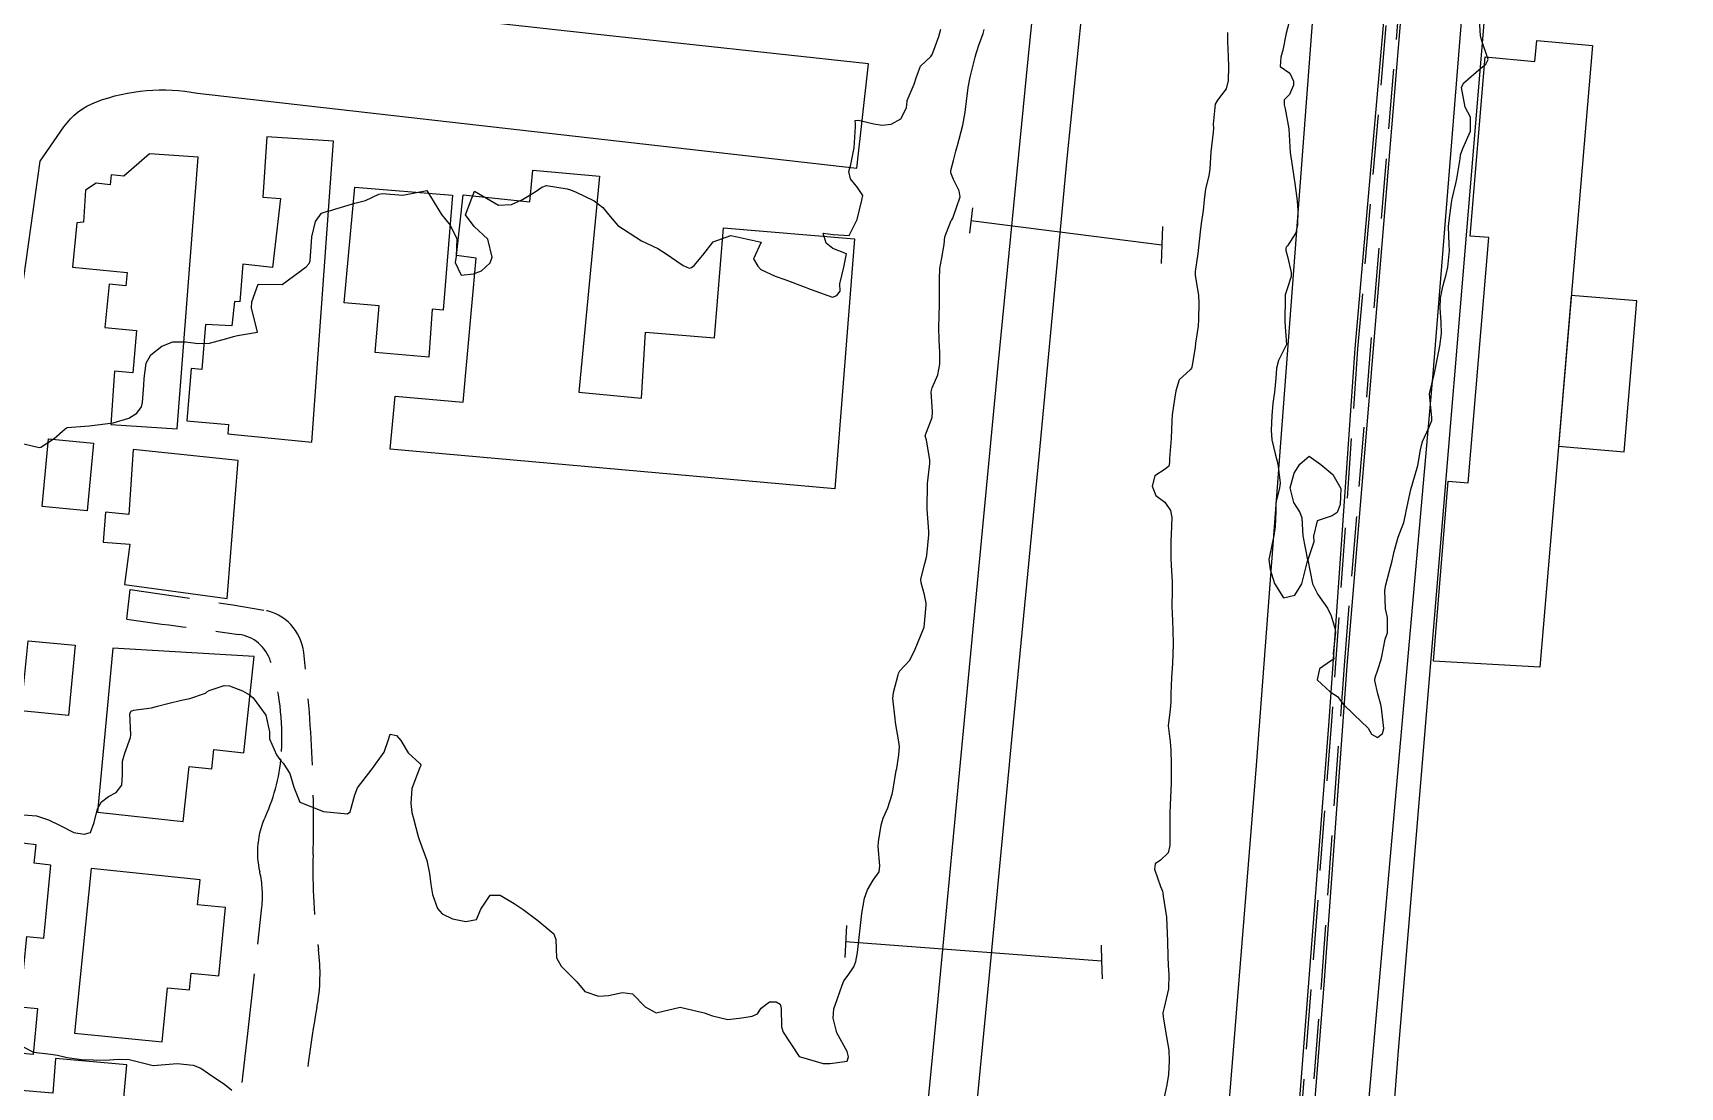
# Model space of a CAD drawing. Header units: metres. Extents: x 298520 to 308411, y 7433745 to 7450750.
# Drawn here: x 300370.5 to 300508.2, y 7446271.7 to 7446359.8 of the extents above; entities that cross this region are included whole.
import ezdxf

# ---------------------------------------------------------------- set-up
doc = ezdxf.new("R2010")
doc.units = ezdxf.units.M
doc.header["$LTSCALE"] = 10
doc.linetypes.add('DASHED', pattern=[0.75, 0.5, -0.25])
for name, color, linetype in [('Area Verde e Lazer', 94, 'Continuous'), ('Canteiro', 45, 'DASHED'), ('Curvas de Nivel 1m', 11, 'Continuous'), ('Edificações', 30, 'Continuous'), ('Linha Férrea', 251, 'TRACKS'), ('Pórtico', 62, 'Continuous'), ('Vias Primárias', 230, 'Continuous'), ('Vias Secundárias', 230, 'DASHED')]:
    doc.layers.add(name, color=color, linetype=linetype)
doc.linetypes.add('TRACKS', pattern='A,0.15,[130,ltypeshp.shx,S=0.25,R=0,X=0,Y=0],0.15', length=0.3)

msp = doc.modelspace()

# ---------------------------------------------------------------- linework, layer by layer
at = {"layer": 'Area Verde e Lazer'}
msp.add_lwpolyline([(300587.65, 7446262.7), (300591.1, 7446271.17), (300598.93, 7446368.55, 0.107982), (300598.48, 7446382.79, 0.030285), (300595.03, 7446393.65, 0.129096), (300585.58, 7446406.75, 0.00851), (300576.75, 7446413.78, 0.144429), (300563.28, 7446418.98), (300519.27, 7446422.57), (300496.76, 7446424.2), (300493.89, 7446385.69), (300484.65, 7446274.71), (300483, 7446253.43), (300508.99, 7446251.14, -0.167668), (300509.75, 7446250.81, 0.419535), (300583.46, 7446253.91, 0.146064)], format="xyb", close=True, dxfattribs=at)
at = {"layer": 'Canteiro'}
msp.add_lwpolyline([(300470.73, 7446182.87), (300475.83, 7446249.91), (300478.23, 7446280.22), (300480.14, 7446306.9), (300490.3, 7446429.02, 0.974059), (300489.24, 7446429.09), (300489.07, 7446427.25), (300489.07, 7446422.54), (300484.93, 7446375.33), (300481.24, 7446333.36), (300479.07, 7446302.24), (300475.01, 7446249.89), (300472.85, 7446220.73), (300470.55, 7446189.45), (300469.94, 7446182.63), (300469.74, 7446180.39), (300470.71, 7446181.98)], format="xyb", close=True, dxfattribs=at)
at = {"layer": 'Curvas de Nivel 1m', "flags": 128}
for points, elevation in [([(300475.63, 7446361.11), (300475.28, 7446359.74), (300475, 7446358.34), (300474.83, 7446357.75), (300474.77, 7446356.95), (300475.57, 7446356.42), (300475.9, 7446355.74), (300475.89, 7446355.4), (300475.55, 7446354.61), (300475.1, 7446354.19), (300475.1, 7446353.75), (300475.2, 7446353.42), (300475.51, 7446351.74), (300475.62, 7446349.74), (300475.63, 7446349.6), (300475.92, 7446347.74), (300476, 7446347.19), (300476.2, 7446345.73), (300476.25, 7446344.92), (300476.21, 7446343.73), (300476.09, 7446343.06), (300475.4, 7446341.98), (300475.29, 7446341.85), (300475.24, 7446341.74), (300475.24, 7446341.59), (300475.39, 7446341.08), (300475.7, 7446339.74), (300475.69, 7446339.42), (300475.35, 7446338.37), (300475.19, 7446337.89), (300475.19, 7446337.74), (300475.2, 7446337.61), (300475.17, 7446335.74), (300475.17, 7446335.59), (300475.3, 7446333.74), (300474.64, 7446332.39), (300474.48, 7446331.75), (300474.42, 7446330.91), (300474.31, 7446329.75), (300474.17, 7446328.83), (300474.08, 7446327.76), (300474.03, 7446326.57), (300474.08, 7446325.76), (300474.37, 7446324.58), (300474.58, 7446323.76), (300474.77, 7446322.14), (300474.71, 7446321.75), (300474.4, 7446320.49), (300474.42, 7446319.76), (300474.37, 7446318.51), (300474.25, 7446317.76), (300474.05, 7446316.81), (300473.84, 7446315.76), (300473.93, 7446314.91), (300474.31, 7446313.76), (300475.04, 7446312.54), (300476.01, 7446312.77), (300476.59, 7446313.73), (300477.08, 7446315.72), (300476.69, 7446317.73), (300476.62, 7446319.22), (300476.43, 7446319.73), (300475.91, 7446320.51), (300475.62, 7446321.74), (300475.94, 7446322.97), (300476.43, 7446323.73), (300477.19, 7446324.39), (300478.18, 7446323.71), (300479.17, 7446322.86), (300479.84, 7446321.69), (300479.8, 7446320.35), (300479.53, 7446319.69), (300479.13, 7446319.41), (300477.86, 7446318.98), (300477.57, 7446317.72), (300477.59, 7446317.23), (300477.08, 7446315.72), (300477.49, 7446313.72), (300477.93, 7446312.83), (300478.73, 7446311.7), (300479.03, 7446311.05), (300479.35, 7446310.03), (300479.39, 7446309.69), (300479.2, 7446307.9), (300479.22, 7446307.7), (300479.25, 7446307.43), (300478.99, 7446307.25), (300478.06, 7446306.63), (300477.86, 7446305.71), (300478.95, 7446304.7), (300479.57, 7446304.31), (300480.04, 7446303.68), (300480.93, 7446302.81), (300482.12, 7446301.66), (300482.42, 7446301.17), (300482.91, 7446300.87), (300483.34, 7446301.21), (300483.43, 7446301.64), (300483.25, 7446303.33), (300483.19, 7446303.65), (300482.95, 7446304.53), (300482.68, 7446305.65), (300482.72, 7446305.89), (300482.98, 7446306.63), (300483.22, 7446307.41), (300483.28, 7446307.65), (300483.55, 7446309.1), (300483.76, 7446309.64), (300483.75, 7446310.92), (300483.58, 7446311.64), (300483.53, 7446313.17), (300483.6, 7446313.64), (300483.91, 7446314.81), (300484.14, 7446315.64), (300484.31, 7446316.42), (300484.65, 7446317.63), (300484.77, 7446317.98), (300485.12, 7446318.85), (300485.26, 7446319.5), (300485.28, 7446319.63), (300485.31, 7446319.8), (300485.69, 7446321.62), (300486.04, 7446322.75), (300486.28, 7446323.61), (300486.51, 7446324.93), (300486.68, 7446325.61), (300487.21, 7446326.75), (300487.44, 7446327.37), (300487.46, 7446327.6), (300487.25, 7446329.6), (300487.64, 7446331.22), (300487.72, 7446331.6), (300487.99, 7446332.9), (300488.13, 7446333.59), (300488.26, 7446334.65), (300488.23, 7446335.59), (300488.14, 7446336.79), (300488.18, 7446337.59), (300488.37, 7446338.58), (300488.65, 7446339.59), (300488.78, 7446340.19), (300488.92, 7446341.58), (300488.91, 7446342.08), (300488.85, 7446343.59), (300488.91, 7446344.1), (300489.1, 7446345.58), (300489.14, 7446345.89), (300489.46, 7446347.18), (300489.55, 7446347.58), (300489.81, 7446349.25), (300489.84, 7446349.57), (300490.04, 7446350.12), (300490.69, 7446351.56), (300490.69, 7446352.73), (300490.25, 7446353.57), (300489.93, 7446355.2), (300490.11, 7446355.57), (300491.58, 7446356.86), (300491.96, 7446357.16), (300492.15, 7446357.54), (300491.61, 7446359.2), (300491.51, 7446359.55), (300491.4, 7446361.32)], 667), ([(300369.19, 7446325.56), (300371.04, 7446325.13), (300371.19, 7446325.15), (300372.29, 7446325.88), (300373.21, 7446326.67), (300373.39, 7446326.78), (300375.21, 7446326.94), (300377.22, 7446327.19), (300378.55, 7446327.56), (300379.22, 7446327.98), (300379.59, 7446328.53), (300379.67, 7446328.89), (300379.79, 7446330.34), (300379.83, 7446330.88), (300380, 7446332.16), (300380.39, 7446332.87), (300381.29, 7446333.58), (300382.21, 7446333.94), (300383.29, 7446333.96), (300384.31, 7446333.81), (300385.29, 7446333.84), (300386.74, 7446334.24), (300387.3, 7446334.41), (300387.61, 7446334.48), (300389.3, 7446334.77), (300388.79, 7446336.78), (300388.81, 7446337.3), (300389.35, 7446338.77), (300391.35, 7446338.75), (300393.37, 7446340.21), (300393.6, 7446340.49), (300393.69, 7446340.72), (300393.8, 7446342.32), (300393.83, 7446342.72), (300394.13, 7446344), (300394.65, 7446344.71), (300395.23, 7446344.9), (300395.43, 7446344.94), (300395.77, 7446345.04), (300397.43, 7446345.53), (300398.33, 7446345.76), (300399.44, 7446346.29), (300399.74, 7446346.35), (300401.44, 7446346.22), (300403.44, 7446346.6), (300404.67, 7446344.59), (300405.41, 7446343.69), (300405.96, 7446342.57), (300405.91, 7446341.1), (300405.82, 7446340.57), (300406.32, 7446339.52), (300407.36, 7446339.64), (300408.02, 7446339.89), (300408.75, 7446340.54), (300408.9, 7446341.02), (300408.54, 7446342.54), (300407.41, 7446343.58), (300406.67, 7446344.56), (300407.44, 7446346.55), (300409.43, 7446345.38), (300410.52, 7446345.43), (300411.44, 7446345.85), (300412.51, 7446346.49), (300413.05, 7446346.89), (300413.45, 7446347.02), (300415.17, 7446346.74), (300415.45, 7446346.65), (300415.94, 7446346.46), (300417.44, 7446345.74), (300418.17, 7446345.17), (300418.78, 7446344.42), (300419.41, 7446343.68), (300421.39, 7446342.39), (300422.75, 7446341.74), (300423.38, 7446341.36), (300424.88, 7446340.34), (300425.37, 7446340.11), (300425.56, 7446340.15), (300425.8, 7446340.34), (300426.52, 7446341.19), (300427.39, 7446342.32), (300428.87, 7446342.83), (300429.4, 7446342.73), (300431.39, 7446342.27), (300430.76, 7446340.89), (300431.11, 7446340.27), (300431.37, 7446340.01), (300432.57, 7446339.45), (300433.36, 7446339.15), (300435.07, 7446338.51), (300435.35, 7446338.41), (300435.87, 7446338.21), (300437.35, 7446337.68), (300437.71, 7446337.83), (300438, 7446338.19), (300437.98, 7446338.81), (300438.31, 7446340.19), (300438.52, 7446341.31), (300437.39, 7446341.74), (300436.82, 7446342.21), (300436.58, 7446343.03), (300437.4, 7446342.93), (300438.74, 7446342.84), (300439.42, 7446344.17), (300439.8, 7446345.8), (300439.89, 7446346.17), (300439.45, 7446346.86), (300438.85, 7446347.57), (300438.72, 7446348.18), (300438.89, 7446348.77), (300439.18, 7446350.17), (300439.29, 7446351.96), (300439.27, 7446352.17), (300439.25, 7446352.44), (300439.52, 7446352.47), (300440.8, 7446352.16), (300441.51, 7446352.06), (300442.26, 7446352.14), (300443.07, 7446352.58), (300443.53, 7446353.51), (300443.59, 7446354.07), (300443.61, 7446354.12), (300444.18, 7446355.49), (300444.39, 7446356.11), (300444.7, 7446356.98), (300445.58, 7446357.79), (300445.7, 7446357.98), (300445.75, 7446358.1), (300446.23, 7446359.47), (300446.41, 7446360.09)], 667), ([(300369.37, 7446294.45), (300370.82, 7446294.33), (300371.83, 7446294), (300372.81, 7446293.53), (300373.94, 7446292.95), (300374.8, 7446292.79), (300375.33, 7446292.93), (300375.65, 7446293.77), (300375.93, 7446294.92), (300376.26, 7446295.49), (300376.84, 7446295.96), (300377.47, 7446296.28), (300377.95, 7446296.9), (300378, 7446297.76), (300378.02, 7446298.9), (300378.21, 7446299.56), (300378.68, 7446300.89), (300378.7, 7446301.09), (300378.63, 7446302.89), (300378.73, 7446303.09), (300378.93, 7446303.16), (300380.43, 7446303.37), (300380.93, 7446303.49), (300381.8, 7446303.73), (300382.93, 7446303.99), (300383.63, 7446304.14), (300384.94, 7446304.59), (300385.06, 7446304.7), (300385.24, 7446304.82), (300386.51, 7446305.24), (300386.95, 7446305.19), (300388.05, 7446304.78), (300388.63, 7446304.46), (300388.94, 7446304.2), (300389.99, 7446302.76), (300390.31, 7446301.35), (300390.29, 7446300.76), (300390.88, 7446299.42), (300391.16, 7446299.03), (300391.43, 7446298.74), (300392, 7446297.87), (300392.33, 7446296.73), (300392.83, 7446295.48), (300394.82, 7446294.7), (300396.82, 7446294.51), (300397.04, 7446294.68), (300397.42, 7446296.1), (300397.66, 7446296.67), (300398.87, 7446298.25), (300399.04, 7446298.48), (300399.16, 7446298.65), (300399.87, 7446299.65), (300400.21, 7446300.64), (300400.39, 7446301.15), (300400.9, 7446301.04), (300401.26, 7446300.62), (300401.88, 7446299.61), (300402.87, 7446298.72), (300402.94, 7446298.6), (300402.95, 7446298.53), (300402.87, 7446298.37), (300402.19, 7446296.61), (300402.1, 7446295.35), (300402.2, 7446294.61), (300402.32, 7446294.11), (300402.71, 7446292.61), (300402.8, 7446292.35), (300403.44, 7446290.6), (300403.67, 7446289.51), (300403.78, 7446288.59), (300403.91, 7446287.76), (300404.35, 7446286.59), (300404.73, 7446286.14), (300405.58, 7446285.71), (300406.72, 7446285.49), (300407.61, 7446285.66), (300407.95, 7446286.54), (300408.74, 7446287.71), (300409.58, 7446287.69), (300410.74, 7446287.01), (300411.5, 7446286.5), (300412.72, 7446285.59), (300414.07, 7446284.47), (300414.22, 7446283.99), (300414.29, 7446282.47), (300414.67, 7446281.78), (300415.98, 7446280.45), (300416.65, 7446279.65), (300417.81, 7446279.26), (300418.64, 7446279.32), (300419.81, 7446279.57), (300420.64, 7446279.46), (300421.7, 7446278.38), (300422.63, 7446277.87), (300424.63, 7446278.34), (300426.63, 7446277.87), (300427.33, 7446277.61), (300428.62, 7446277.3), (300429.79, 7446277.45), (300430.63, 7446277.6), (300431.1, 7446277.79), (300431.38, 7446278.26), (300432.1, 7446278.79), (300432.64, 7446278.78), (300432.98, 7446278.58), (300433.07, 7446278.24), (300433.09, 7446276.71), (300433.23, 7446276.24), (300434.58, 7446274.22), (300436.58, 7446273.64), (300437.15, 7446273.62), (300438.58, 7446273.82), (300438.7, 7446274.18), (300438.59, 7446274.63), (300437.73, 7446276.19), (300437.4, 7446277.41), (300437.46, 7446278.19), (300437.77, 7446279.06), (300438.15, 7446280.18), (300438.3, 7446280.54), (300438.67, 7446281.01), (300439.15, 7446281.7), (300439.31, 7446282.17), (300439.45, 7446282.92), (300439.59, 7446284.17), (300439.7, 7446285.16), (300439.81, 7446286.16), (300440.02, 7446287.44), (300440.28, 7446288.16), (300440.76, 7446288.95), (300441.25, 7446289.66), (300441.3, 7446290.14), (300441.17, 7446291.77), (300441.19, 7446292.15), (300441.41, 7446293.55), (300441.59, 7446294.14), (300441.98, 7446294.99), (300442.35, 7446296.13), (300442.42, 7446296.56), (300442.69, 7446298.13), (300442.72, 7446298.29), (300442.89, 7446299.43), (300442.96, 7446300.13), (300442.9, 7446300.53), (300442.63, 7446302.13), (300442.58, 7446302.48), (300442.41, 7446304.14), (300442.45, 7446304.63), (300442.84, 7446306.13), (300442.87, 7446306.23), (300442.97, 7446306.44), (300443.79, 7446307.31), (300444.22, 7446308.11), (300445.01, 7446310.1), (300445.19, 7446311.95), (300445.18, 7446312.1), (300445.05, 7446312.8), (300444.76, 7446313.81), (300444.75, 7446314.1), (300445.08, 7446315.43), (300445.22, 7446315.96), (300445.25, 7446316.1), (300445.4, 7446317.81), (300445.41, 7446318.1), (300445.27, 7446319.96), (300445.27, 7446320.1), (300445.29, 7446321.96), (300445.29, 7446322.1), (300445.49, 7446323.78), (300445.49, 7446324.1), (300445.2, 7446325.73), (300445.12, 7446326.02), (300445.09, 7446326.1), (300445.12, 7446326.19), (300445.21, 7446326.4), (300445.7, 7446327.62), (300445.71, 7446328.1), (300445.59, 7446329.76), (300445.68, 7446330.1), (300446.16, 7446331.19), (300446.33, 7446332.09), (300446.32, 7446333.06), (300446.27, 7446334.09), (300446.24, 7446335.16), (300446.27, 7446336.09), (300446.3, 7446337.13), (300446.31, 7446338.09), (300446.29, 7446339.16), (300446.34, 7446340.09), (300446.5, 7446340.97), (300446.69, 7446342.09), (300446.75, 7446342.74), (300447.28, 7446344.08), (300447.34, 7446344.16), (300447.42, 7446344.29), (300448.04, 7446346.07), (300447.94, 7446346.56), (300447.46, 7446347.51), (300447.25, 7446348.08), (300447.26, 7446348.28), (300447.48, 7446349.11), (300447.66, 7446349.9), (300447.71, 7446350.08), (300447.8, 7446350.37), (300448.25, 7446352.07), (300448.44, 7446353.15), (300448.57, 7446354.06), (300448.7, 7446355.21), (300448.85, 7446356.06), (300449.28, 7446357.75), (300449.36, 7446358.05), (300449.41, 7446358.23), (300449.59, 7446358.76), (300449.94, 7446359.71), (300450.03, 7446360.05)], 668), ([(300470.37, 7446359.8), (300470.38, 7446359.02), (300470.44, 7446357.8), (300470.45, 7446356.93), (300470.42, 7446355.8), (300470.25, 7446355.11), (300469.55, 7446354.15), (300469.34, 7446353.81), (300469.18, 7446352.15), (300469.19, 7446351.81), (300469.17, 7446351.47), (300468.98, 7446349.83), (300468.89, 7446348.41), (300468.8, 7446347.83), (300468.53, 7446346.75), (300468.42, 7446345.83), (300468.34, 7446344.92), (300468.18, 7446343.83), (300468.09, 7446343.15), (300467.96, 7446341.83), (300467.89, 7446341.33), (300467.67, 7446339.84), (300467.68, 7446339.52), (300467.94, 7446337.83), (300467.98, 7446337.19), (300467.95, 7446335.83), (300467.91, 7446335.25), (300467.71, 7446333.84), (300467.66, 7446333.48), (300467.4, 7446331.84), (300467.37, 7446331.74), (300467.27, 7446331.64), (300466.34, 7446330.77), (300466.06, 7446329.85), (300465.93, 7446329.16), (300465.76, 7446327.85), (300465.73, 7446327.35), (300465.65, 7446325.86), (300465.53, 7446324.2), (300465.52, 7446323.86), (300465.47, 7446323.57), (300465.17, 7446323.3), (300464.29, 7446322.75), (300464.07, 7446321.88), (300464.39, 7446321.11), (300465.14, 7446320.54), (300465.62, 7446319.86), (300465.72, 7446319.26), (300465.66, 7446317.85), (300465.64, 7446317.32), (300465.63, 7446315.85), (300465.65, 7446315.29), (300465.74, 7446313.85), (300465.74, 7446313.17), (300465.72, 7446311.86), (300465.78, 7446310.62), (300465.81, 7446309.86), (300465.82, 7446308.68), (300465.81, 7446307.86), (300465.77, 7446307.07), (300465.68, 7446305.86), (300465.63, 7446304.54), (300465.63, 7446303.86), (300465.57, 7446303.22), (300465.42, 7446301.86), (300465.57, 7446300.53), (300465.63, 7446299.86), (300465.66, 7446298.64), (300465.67, 7446297.86), (300465.67, 7446297.05), (300465.62, 7446295.86), (300465.56, 7446294.59), (300465.54, 7446293.86), (300465.55, 7446292.6), (300465.56, 7446291.86), (300465.42, 7446291.24), (300464.78, 7446290.64), (300464.34, 7446290.31), (300464.28, 7446289.87), (300464.76, 7446288.44), (300464.93, 7446288.04), (300464.96, 7446287.87), (300464.99, 7446287.62), (300465.26, 7446285.86), (300465.34, 7446284.49), (300465.35, 7446283.86), (300465.38, 7446282.55), (300465.41, 7446281.86), (300465.48, 7446281.05), (300465.44, 7446279.86), (300465.08, 7446278.31), (300464.98, 7446277.86), (300464.99, 7446277.51), (300465.26, 7446275.86), (300465.47, 7446274.74), (300465.51, 7446273.86), (300465.43, 7446272.71), (300465.31, 7446271.86), (300464.96, 7446270.28)], 668), ([(300369.76, 7446275), (300370.58, 7446274.59), (300372.02, 7446274.41), (300372.58, 7446274.34), (300373.39, 7446274.13), (300374.57, 7446273.98), (300375.56, 7446273.95), (300376.57, 7446273.91), (300377.66, 7446273.99), (300378.57, 7446273.97), (300379.8, 7446273.65), (300380.57, 7446273.46), (300381.24, 7446273.53), (300382.57, 7446273.64), (300383.91, 7446273.48), (300384.57, 7446273.25), (300385.19, 7446272.81), (300386.55, 7446271.87), (300387.15, 7446271.39)], 669)]:
    msp.add_lwpolyline(points, dxfattribs=dict(at, elevation=elevation))
at = {"layer": 'Edificações'}
for points in [[(300491.92, 7446357.77), (300496.07, 7446357.38), (300496.24, 7446359.15), (300500.87, 7446358.71), (300496.49, 7446306.75), (300487.58, 7446307.25), (300488.82, 7446322.3), (300490.49, 7446322.16), (300492.23, 7446342.67), (300490.67, 7446342.77)], [(300383.4, 7446327.36), (300386.88, 7446327.04), (300386.81, 7446326.25), (300393.83, 7446325.57), (300395.64, 7446350.73), (300390.07, 7446351.09), (300389.75, 7446346.03), (300391.21, 7446345.94), (300390.56, 7446340.15), (300388.08, 7446340.43), (300387.82, 7446337.29), (300387.38, 7446337.32), (300387.14, 7446335.28), (300384.95, 7446335.39), (300384.65, 7446331.64), (300383.74, 7446331.71)], [(300374.2, 7446343.9), (300373.83, 7446340.19), (300378.39, 7446339.74), (300378.28, 7446338.64), (300376.9, 7446338.77), (300376.54, 7446335.15), (300379.17, 7446334.89), (300378.86, 7446331.37), (300377.33, 7446331.5), (300377.04, 7446327.04), (300382.59, 7446326.68), (300384.34, 7446349.38), (300380.27, 7446349.66), (300378.12, 7446347.79), (300377.05, 7446347.9), (300376.97, 7446347.08), (300375.8, 7446347.2), (300374.93, 7446346.63), (300374.76, 7446343.96)], [(300406.48, 7446346.25), (300412.06, 7446345.65), (300412.3, 7446348.31), (300417.87, 7446347.8), (300416.14, 7446329.74), (300421.4, 7446329.24), (300421.73, 7446334.76), (300427.48, 7446334.28), (300428.25, 7446343.48), (300439.19, 7446342.57), (300437.56, 7446321.67), (300400.39, 7446324.97), (300400.79, 7446329.4), (300406.48, 7446328.9), (300407.56, 7446340.94), (300405.93, 7446341.18)], [(300397.44, 7446346.89), (300405.58, 7446346.2), (300404.81, 7446336.61), (300403.9, 7446336.67), (300403.62, 7446332.67), (300399.14, 7446333.05), (300399.47, 7446336.96), (300396.53, 7446337.2)], [(300499.11, 7446337.83), (300498.05, 7446325.23), (300503.53, 7446324.76), (300504.59, 7446337.37)], [(300371.83, 7446325.84), (300375.59, 7446325.48), (300375.05, 7446319.82), (300371.29, 7446320.19)], [(300378.53, 7446319.52), (300376.58, 7446319.7), (300376.4, 7446317.2), (300378.61, 7446317.04), (300378.19, 7446313.67), (300386.75, 7446312.49), (300387.67, 7446324.04), (300378.9, 7446324.95)], [(300370.11, 7446308.97), (300374.06, 7446308.59), (300373.5, 7446302.73), (300369.55, 7446303.11)], [(300377.2, 7446308.36), (300375.91, 7446294.65), (300383.09, 7446293.87), (300383.58, 7446298.45), (300385.47, 7446298.25), (300385.65, 7446299.87), (300388.15, 7446299.6), (300389.02, 7446307.64)], [(300368.54, 7446290.61), (300367.92, 7446284.44), (300365.98, 7446284.63), (300365.48, 7446279.54), (300369.51, 7446279.13), (300370.02, 7446284.25), (300371.42, 7446284.11), (300372.03, 7446290.21), (300370.63, 7446290.37), (300370.8, 7446291.92), (300368.94, 7446292.13), (300368.86, 7446290.58)], [(300375.38, 7446289.92), (300374, 7446276.16), (300381.33, 7446275.43), (300381.78, 7446279.97), (300383.61, 7446279.79), (300383.75, 7446281.18), (300386.05, 7446280.95), (300386.62, 7446286.67), (300384.29, 7446286.9), (300384.5, 7446288.99)], [(300362.8, 7446279), (300370.91, 7446278.22), (300370.54, 7446274.38), (300362.43, 7446275.15)], [(300366.87, 7446271.59), (300364.82, 7446253.65), (300377.57, 7446252.14), (300379.21, 7446270.35), (300378.09, 7446270.45), (300378.37, 7446273.52), (300372.4, 7446274.06), (300372.19, 7446271.16)]]:
    msp.add_lwpolyline(points, close=True, dxfattribs=at)
at = {"layer": 'Linha Férrea', "flags": 128}
for points in [[(298729.26, 7450749.95), (298734.81, 7450730.65), (298742.34, 7450703.45), (298750.12, 7450676.24), (298757.89, 7450649.2), (298765.19, 7450623.71), (298769.98, 7450606.42), (298776.49, 7450583.29), (298783.06, 7450560.25), (298788.16, 7450542.21), (298793.82, 7450521.58), (298798.12, 7450506.61), (298804.39, 7450484.42), (298809.29, 7450466.84), (298814.55, 7450448.86), (298819.56, 7450431.22), (298826.27, 7450408.65), (298831.93, 7450389.31), (298837.13, 7450370.78), (298842.09, 7450352.4), (298847.8, 7450331.82), (298852.15, 7450316.41), (298858.34, 7450294.77), (298862.97, 7450278.96), (298867.95, 7450260.09), (298870.92, 7450249.95), (298873.72, 7450238.98), (298878.36, 7450222.7), (298882.03, 7450210.36), (298885.6, 7450197.65), (298890.19, 7450181.05), (298894.64, 7450166.01), (298898.99, 7450149.81), (298904.36, 7450131.79), (298908.12, 7450117.71), (298911.93, 7450103.95), (298916.1, 7450089.04), (298920.55, 7450073.4), (298923.21, 7450064.32), (298926.47, 7450052.58), (298930.32, 7450038.96), (298934.72, 7450023.22), (298938.25, 7450011.62), (298941.51, 7449999.19), (298944.4, 7449989.65), (298947.7, 7449977.68), (298952.33, 7449961.49), (298956.97, 7449946.58), (298961.92, 7449929.02), (298965.91, 7449915.26), (298970.08, 7449900.9), (298973.94, 7449887.79), (298977.79, 7449874.85), (298981.55, 7449862.47), (298986.37, 7449847.2), (298989.85, 7449836.37), (298994.58, 7449822.34), (298999.44, 7449807.29), (299004.07, 7449794.27), (299008.7, 7449781.66), (299013.06, 7449770.33), (299018.29, 7449757.72), (299022.32, 7449748.04), (299026.82, 7449737.63), (299031.86, 7449726.85), (299036.81, 7449716.9), (299043.1, 7449705.2), (299047.82, 7449696.53), (299054.33, 7449685.57), (299060.66, 7449675.85), (299069.47, 7449663.1), (299077.54, 7449652.87), (299085.43, 7449643.34), (299089.83, 7449637.78), (299098.73, 7449628.56), (299107.99, 7449618.79), (299117.44, 7449610.03), (299127.08, 7449601.22), (299138.45, 7449591.78), (299150.41, 7449582.65), (299162.78, 7449573.98), (299174, 7449567), (299185.96, 7449560.3), (299199.7, 7449553.22), (299213.25, 7449547.02), (299227.03, 7449541.5), (299242, 7449536.52), (299258.42, 7449531.83), (299277.22, 7449527.81), (299295.93, 7449525.03), (299311.59, 7449523.57), (299326.88, 7449522.88), (299340.97, 7449522.75), (299353.57, 7449523.11), (299369.27, 7449524.07), (299382.83, 7449525.21), (299396.61, 7449526.72), (299414.18, 7449529.5), (299430.97, 7449532.6), (299440.14, 7449534.84), (299451.09, 7449537.49), (299469.67, 7449542.92), (299486.96, 7449547.76), (299510.38, 7449554.83), (299531.41, 7449561.04), (299544.9, 7449564.89), (299559.19, 7449569.07), (299590.2, 7449576.67), (299616.42, 7449582.26), (299645.03, 7449585.8), (299675.25, 7449587.64), (299705.52, 7449586.26), (299732.88, 7449582.83), (299762.58, 7449576.09), (299791.89, 7449566.94), (299816.22, 7449556.9), (299840.77, 7449544.78), (299859.68, 7449534.39), (299878.53, 7449521.31), (299897.38, 7449507.14), (299919.54, 7449486.99), (299927.66, 7449478.63), (299947.13, 7449456.96), (299961.5, 7449437.96), (299971.14, 7449424.78), (299981.87, 7449408.32), (299997.59, 7449383.68), (300016.23, 7449354.96), (300035.86, 7449324.69), (300055.14, 7449295.59), (300073.23, 7449268.4), (300085.87, 7449249.95), (300089.5, 7449244.78), (300101.21, 7449227.65), (300111.2, 7449214.14), (300124.75, 7449194.74), (300135.91, 7449179.76), (300148.3, 7449162.13), (300160.8, 7449144.57), (300173.13, 7449128.48), (300185.52, 7449112.09), (300198.4, 7449095.76), (300207.46, 7449083.98), (300220.09, 7449068.52), (300233.47, 7449051.74), (300246.78, 7449035.35), (300263.48, 7449015.08), (300277.53, 7448998.44), (300292.81, 7448981.5), (300306.69, 7448964.86), (300324.62, 7448944.39), (300340.4, 7448926.52), (300357.9, 7448907.84), (300372.75, 7448891.82), (300392.04, 7448871.05), (300410.72, 7448852.07), (300427.48, 7448834.14), (300439.25, 7448822.86), (300454.9, 7448806.53), (300473.45, 7448788.16), (300493.11, 7448768.81), (300511.71, 7448749.95), (300518.2, 7448743.61), (300525.67, 7448735.98), (300530.89, 7448730.36), (300538.14, 7448723.28), (300543.77, 7448717.62), (300548.92, 7448711.9), (300554.78, 7448706.09), (300562.44, 7448698.57), (300570.48, 7448690.2), (300580.06, 7448680.51), (300590.01, 7448670.63), (300599.1, 7448661.39), (300608.57, 7448651.7), (300616.68, 7448643.32), (300625.58, 7448633.86), (300633.62, 7448625.86), (300641.21, 7448617.86), (300649.58, 7448609.9), (300659.39, 7448599.72), (300667.39, 7448591.23), (300676.1, 7448582.78), (300683.87, 7448574.67), (300691.72, 7448567.15), (300703.33, 7448554.88), (300711.74, 7448546.35), (300718.09, 7448539.77), (300726.51, 7448530.98), (300733.15, 7448523.7), (300741.15, 7448514.42), (300747.43, 7448507.24), (300750.05, 7448504.02), (300758.17, 7448493.99), (300764.85, 7448485.24), (300772.25, 7448475.55), (300781.11, 7448462.86), (300788.18, 7448452.15), (300795.99, 7448439.11), (300802.71, 7448427.66), (300809.14, 7448414.66), (300814.96, 7448402.42), (300819.76, 7448391.6), (300824.72, 7448378.53), (300829.08, 7448366.59), (300833.25, 7448353.86), (300836.59, 7448342.44), (300839.82, 7448330.57), (300842.68, 7448317.91), (300845.76, 7448304.2), (300848.39, 7448291.17), (300849.93, 7448279.9), (300851.84, 7448266.76), (300852.63, 7448254.17), (300852.97, 7448249.95), (300853.72, 7448237.64), (300853.9, 7448226.07), (300854.16, 7448215.15), (300853.84, 7448203.83), (300853.6, 7448192.91), (300852.79, 7448182.25), (300851.99, 7448170.79), (300850.8, 7448159.3), (300849.22, 7448146.77), (300848.15, 7448135.49), (300846.96, 7448124.11), (300845.44, 7448113.55), (300844.22, 7448102.2), (300842.29, 7448090.39), (300840.98, 7448078.33), (300839.61, 7448068.39), (300838.21, 7448056.39), (300836.54, 7448045.17), (300835.02, 7448032.67), (300833.53, 7448020.34), (300832.28, 7448009.21), (300831.09, 7447998.64), (300829.87, 7447985.93), (300828.43, 7447973.71), (300826.55, 7447955.64), (300825.16, 7447943.39), (300824.99, 7447942.25), (300823.84, 7447930.96), (300822.66, 7447919.83), (300821.59, 7447909.07), (300820.24, 7447895.41), (300819.53, 7447885.93), (300818.68, 7447872.07), (300818.3, 7447858.8), (300817.93, 7447851.92), (300817.79, 7447841.86), (300817.93, 7447833.49), (300818.52, 7447815.84), (300820.36, 7447795.88), (300822.45, 7447776.73), (300825.92, 7447759), (300827.72, 7447750.22), (300828.69, 7447743.23), (300830.47, 7447731.54), (300833.75, 7447711.15), (300838.98, 7447681.97), (300842.16, 7447664.85), (300846.25, 7447643.57), (300856.9, 7447587.93), (300861.3, 7447564.71), (300863.73, 7447552.02), (300867.08, 7447534.8), (300870.25, 7447518.15), (300879.14, 7447471.41), (300882.72, 7447452.43), (300886.2, 7447433.44), (300890.62, 7447408.95), (300893.06, 7447394), (300894.89, 7447382.53), (300896.02, 7447374.92), (300897.06, 7447367.88), (300898.67, 7447355.2), (300899.88, 7447344.17), (300901.15, 7447328.57), (300902.42, 7447306.17), (300902.63, 7447290.93), (300902.64, 7447274.91), (300901.21, 7447249.81), (300899.89, 7447235.45), (300897.42, 7447214.97), (300896.24, 7447207.11, -0.017609), (300893.25, 7447191.07), (300890.79, 7447180.01), (300886.35, 7447162.34), (300883.12, 7447151.27), (300877.52, 7447133.87), (300873.86, 7447123.75), (300865.53, 7447103.06), (300859.82, 7447090.39), (300850.5, 7447071.41), (300846.31, 7447063.11), (300836.81, 7447045.83), (300827.66, 7447031.2), (300815.39, 7447013.01), (300803.07, 7446996.23), (300792.97, 7446983.25), (300781.45, 7446969.29), (300759.63, 7446945.43), (300748.36, 7446933.67), (300737.3, 7446922.45), (300720.18, 7446905.64), (300707.82, 7446893.56), (300697.06, 7446883.03), (300686.38, 7446872.22), (300676.51, 7446862.33), (300660.14, 7446845.84), (300651.99, 7446837.64), (300637.92, 7446823.84), (300624.1, 7446810.42), (300614.95, 7446801.57), (300610.11, 7446796.54), (300599.12, 7446785.64, 0.017844), (300588.78, 7446774.61), (300582.97, 7446768.6), (300572.81, 7446757.15), (300570.64, 7446754.42, -0.018804), (300566.87, 7446749.9, -0.021463), (300565.2, 7446747.77, 0.014089), (300560.74, 7446742.24), (300556.82, 7446737.07), (300549.02, 7446726.4), (300544.9, 7446720.15), (300542.99, 7446717.43), (300540.7, 7446714.01), (300534.52, 7446704.13), (300528.81, 7446694.78), (300525.37, 7446688.69), (300519.77, 7446678.44, 0.017217), (300513.56, 7446666.07), (300510.11, 7446659.47), (300505.35, 7446648.44), (300501.39, 7446638.95, 0.017957), (300498.45, 7446631.13), (300492.38, 7446614.65), (300488.09, 7446600.96), (300484.89, 7446590.08), (300482.45, 7446580.53), (300479.03, 7446566.17), (300475, 7446546.19), (300472.25, 7446530.08), (300469.72, 7446510.13), (300467.65, 7446494.09), (300465.34, 7446472.63), (300462.51, 7446448.28), (300460.59, 7446427.75), (300458.17, 7446403.46), (300455.72, 7446377.74), (300453.68, 7446357.58), (300451.18, 7446331.96), (300448.41, 7446302.91), (300446.1, 7446278.46), (300443.95, 7446255.99), (300443.33, 7446249.95), (300441.92, 7446236.03), (300439.71, 7446214.96), (300437.14, 7446189.66), (300434.77, 7446164.49), (300432.99, 7446145.94), (300427.67, 7446092.02), (300425.46, 7446069.07), (300422.05, 7446034.05), (300420.45, 7446017.74), (300416.95, 7445981.75), (300414.16, 7445952.95), (300410.69, 7445916.31), (300408.44, 7445891.81), (300405.72, 7445868.17), (300403.77, 7445842.74), (300401.65, 7445818.65), (300400.34, 7445806.14), (300399.88, 7445801.28), (300399.27, 7445794.56)], [(298905.36, 7450145.03), (298910.21, 7450124.87), (298915, 7450108.01), (298921.74, 7450085.27), (298926.98, 7450064.83), (298931, 7450051.74), (298934.22, 7450039.95), (298937.65, 7450027.98), (298940.46, 7450017.79), (298943.21, 7450008.62), (298945.87, 7449998.81), (298948.85, 7449988.08), (298952.22, 7449977.18), (298954.85, 7449967.64), (298957.89, 7449956.73), (298961.76, 7449943.85), (298964.9, 7449932.56), (298968.97, 7449920.29), (298972.37, 7449908.38), (298975.8, 7449896.21), (298979.29, 7449884.68), (298982.04, 7449875.08), (298985.46, 7449863.46), (298988.89, 7449853.47), (298994.25, 7449836.79), (298999.64, 7449820.01), (299004.12, 7449806.22), (299009.58, 7449791.55), (299017.07, 7449771.92), (299023.85, 7449755.78), (299031.35, 7449735.1), (299042.61, 7449714.77), (299049.16, 7449702.26), (299057.95, 7449687.8), (299067.13, 7449674.03), (299074.39, 7449663.76), (299083.27, 7449652.27), (299093.23, 7449640.21), (299104.87, 7449628.3), (299116.06, 7449616.93), (299127.19, 7449606.97), (299134.85, 7449600.4), (299146.06, 7449591), (299159.8, 7449581.13), (299172.88, 7449572.67), (299188.75, 7449563.55), (299203.49, 7449555.78), (299219.69, 7449548.78), (299229.29, 7449544.98), (299249.7, 7449538.2), (299264.42, 7449534.22), (299286.84, 7449530.18), (299305.28, 7449527.83), (299319.47, 7449527.11), (299340.21, 7449526.73), (299362.58, 7449527.5), (299380.33, 7449528.89), (299402.03, 7449531.43), (299418.39, 7449534.55), (299439.27, 7449538.77), (299455.55, 7449542.61), (299468.22, 7449546.45), (299486.07, 7449551.68), (299502.68, 7449556.43), (299521.87, 7449562.48), (299544.9, 7449569.51), (299558.76, 7449572.87), (299572.65, 7449576.47), (299589.39, 7449580.65), (299603.62, 7449583.9), (299623.71, 7449587.44), (299640.45, 7449589.67), (299657.81, 7449590.98), (299675.92, 7449591.55), (299694.25, 7449591.04), (299708.54, 7449590.13), (299722.18, 7449588.24), (299738.92, 7449585.56), (299759.65, 7449580.82), (299775.25, 7449576.47), (299786.44, 7449572.94), (299797.02, 7449569.28), (299807, 7449565.52), (299816.42, 7449561.56), (299823.6, 7449557.98), (299834.15, 7449553.02), (299842.94, 7449548.64), (299850.95, 7449544.05), (299857.58, 7449540.07), (299867.59, 7449534.04), (299879.68, 7449526.14), (299888.77, 7449519.65), (299901.69, 7449509.71), (299911.3, 7449500.7), (299920.63, 7449492.52), (299928.71, 7449484.63), (299935.81, 7449476.73), (299943.93, 7449467.26), (299951.1, 7449459), (299957.67, 7449450.78), (299963.48, 7449442.67), (299970.77, 7449432.3), (299976.47, 7449423.9), (299982.43, 7449414.86), (299988.89, 7449404.85), (299995.85, 7449394.44), (300002.31, 7449383.93), (300010.89, 7449370.22), (300018.78, 7449358.24), (300026.57, 7449345.89), (300033.39, 7449335.88), (300041.18, 7449324.04), (300049.36, 7449311.84), (300057.29, 7449299.74), (300065.47, 7449287.36), (300073.51, 7449275.7), (300081.01, 7449264.54), (300090.2, 7449251.3), (300091.16, 7449249.95), (300100.52, 7449236.17), (300109.4, 7449223.95), (300117.16, 7449213.19), (300127.34, 7449198.46), (300139.6, 7449181.45), (300149.95, 7449166.72), (300159.81, 7449153.47), (300168.75, 7449141.38), (300179.78, 7449126.35), (300190.93, 7449112.41), (300203.88, 7449095.22), (300217.31, 7449078.59), (300230.37, 7449062.01), (300242.89, 7449046.16), (300256.88, 7449029.77), (300272.78, 7449010.92), (300288.31, 7448992.87), (300306.3, 7448971.97), (300322.51, 7448953.54), (300337.05, 7448937.02), (300349.2, 7448923.52), (300363.43, 7448907.8), (300372.18, 7448898.27), (300387.65, 7448881.62), (300402.32, 7448866.09), (300417.3, 7448851.1), (300428.76, 7448838.96), (300440.72, 7448827.38), (300454.4, 7448813.15), (300467.46, 7448800.64), (300481.64, 7448785.53), (300502.23, 7448765.25), (300514.06, 7448753.85), (300517.83, 7448749.95), (300528.27, 7448738.98), (300540.78, 7448726.33), (300551.36, 7448715.26), (300568.36, 7448698.08), (300580.43, 7448686.45), (300591.07, 7448675.24), (300605.82, 7448660), (300619.83, 7448645.87), (300631.53, 7448633.85), (300641.93, 7448623.39), (300651.2, 7448614.13), (300663.21, 7448601.74), (300675.65, 7448588.97), (300686.37, 7448579.14), (300697.13, 7448567), (300714.31, 7448549.82), (300728.06, 7448535.25), (300742.19, 7448519.95), (300754.02, 7448506), (300763.61, 7448493.67), (300772.13, 7448482.97), (300781.59, 7448469.9), (300789.87, 7448457.45), (300798.09, 7448444.14), (300806.37, 7448430.38), (300809.35, 7448423.73), (300815.83, 7448410.72), (300822.18, 7448396.83), (300827.78, 7448382.46), (300832.26, 7448369.32), (300838.3, 7448352.65), (300842.66, 7448335.9), (300846.95, 7448318.72), (300850.06, 7448305.15), (300853.48, 7448286.05), (300855.91, 7448269.92), (300857.34, 7448249.95), (300858.33, 7448231.61), (300857.94, 7448206.21), (300856.92, 7448178.37), (300854.33, 7448156.85), (300851.33, 7448129.71), (300849.1, 7448108.5), (300845.74, 7448085.32), (300843.04, 7448064.17), (300840.4, 7448043.1), (300838.57, 7448030.95), (300837.04, 7448016.02), (300835.11, 7447994.96), (300832.97, 7447975.28), (300830.74, 7447953.62), (300829.11, 7447937.19), (300828.37, 7447933.43), (300827.04, 7447924.74), (300825.63, 7447910.19), (300824.27, 7447895.59), (300822.97, 7447881.62), (300821.95, 7447863.07), (300821.73, 7447846.35), (300821.74, 7447838.35), (300822.3, 7447822.8), (300823.26, 7447806.62), (300824.13, 7447792.39), (300826.21, 7447777.69), (300829.71, 7447760.44), (300831.5, 7447751.07), (300833.49, 7447738.26), (300836.41, 7447720.06), (300862.71, 7447579.55), (300879.79, 7447489.91), (300882.9, 7447473.37), (300886.74, 7447453.4), (300891.84, 7447425.61), (300894.82, 7447408.42), (300897.5, 7447392.31), (300900.26, 7447374.7), (300902.63, 7447356.77), (300903.99, 7447345), (300904.86, 7447335.88), (300905.85, 7447322.28), (300906.29, 7447313.02), (300906.57, 7447308.42), (300906.76, 7447298.89), (300906.88, 7447292.73, -0.006984), (300906.84, 7447284.83), (300906.7, 7447276.84), (300906.36, 7447267.88), (300905.74, 7447256.67), (300905.23, 7447249.95), (300904.29, 7447239.53), (300903.01, 7447227.25), (300901.03, 7447212.31), (300899.54, 7447202.92, -0.011988), (300897.91, 7447194.02), (300895, 7447180.77), (300891.36, 7447165.39), (300887.46, 7447151.12), (300883.3, 7447137.65), (300876.75, 7447119.22), (300874.1, 7447111.99), (300871.75, 7447106.14, -0.018309), (300868.91, 7447099.76, 0.011681), (300865.83, 7447093.06), (300860.47, 7447081.82), (300851.72, 7447064.42), (300846.21, 7447053.94), (300843.03, 7447048.48), (300836.89, 7447038.14), (300827.21, 7447022.92), (300821.11, 7447014.01), (300814.86, 7447005.09), (300809.63, 7446998.1), (300801.24, 7446986.88), (300791.12, 7446974.41), (300781.43, 7446962.97), (300774.94, 7446955.77), (300762.88, 7446942.76), (300751.3, 7446930.93), (300734.87, 7446914.57), (300727.95, 7446907.63), (300717.87, 7446897.44), (300705.6, 7446885.78), (300698.72, 7446879.05), (300668.13, 7446848.06), (300640.99, 7446821.41), (300627.44, 7446808.23), (300610.35, 7446790.7), (300597.44, 7446778.15), (300592.33, 7446772.49), (300571.23, 7446748.6), (300567.7, 7446744.65), (300564.74, 7446740.8), (300562.62, 7446737.77), (300551.36, 7446722.39), (300544.9, 7446712.98), (300541.87, 7446707.92), (300539.5, 7446704.1, 0.003437), (300530.37, 7446689.21, 0.010632), (300522.74, 7446675.93, 0.016565), (300518.05, 7446666.62, -0.011698), (300511.77, 7446653.87, 0.029635), (300510.13, 7446650.21), (300505.48, 7446638.9), (300500.31, 7446625.47), (300492.32, 7446601.2), (300488.23, 7446587.05), (300485.3, 7446575.18), (300482.35, 7446562.47), (300481.09, 7446556.09, 0.004599), (300479.15, 7446545.76), (300476.44, 7446530.26), (300474.65, 7446518.08), (300472.75, 7446502.99), (300471.3, 7446490.62), (300469.17, 7446472.09), (300467.9, 7446459.79), (300466.77, 7446449.81), (300465.44, 7446435.7), (300463.19, 7446412.59), (300462.66, 7446405.27), (300461.61, 7446397.23), (300459.61, 7446375.42), (300458.17, 7446361.3), (300456.94, 7446349.28), (300454.6, 7446324.34), (300452.38, 7446301.27), (300450.41, 7446280.73), (300448.61, 7446261.94), (300447.44, 7446249.79), (300445.94, 7446235.32), (300443.68, 7446213.97), (300443.01, 7446207.56), (300441.27, 7446189.51), (300439.2, 7446168.05), (300436.47, 7446140.61), (300434.03, 7446115.86), (300431.01, 7446085.1), (300427.8, 7446052.84), (300425.2, 7446025.41), (300423.64, 7446009.73), (300422.46, 7445994.57), (300421.62, 7445989.53), (300419.29, 7445963.66), (300415.81, 7445928.19), (300414.69, 7445917.53), (300413.78, 7445904.92), (300412.25, 7445888.39), (300411.95, 7445886.16), (300411.27, 7445881.62), (300410.69, 7445876.19), (300409.04, 7445857.29), (300407.61, 7445838.58), (300405.21, 7445812.52), (300404.53, 7445804.52), (300403.44, 7445794.14)]]:
    msp.add_lwpolyline(points, format="xyb", dxfattribs=at)
at = {"layer": 'Pórtico'}
for points in [[(300449.05, 7446345.15), (300448.81, 7446343.02)], [(300448.93, 7446344.09), (300464.89, 7446342.07)], [(300464.94, 7446343.59), (300464.89, 7446342.07), (300464.84, 7446340.51)], [(300438.53, 7446285.17), (300438.38, 7446282.49)], [(300438.45, 7446283.83), (300459.85, 7446282.2)], [(300459.8, 7446283.52), (300459.85, 7446282.2), (300459.9, 7446280.7)]]:
    msp.add_lwpolyline(points, dxfattribs=at)
at = {"layer": 'Vias Primárias'}
for points in [[(300480.35, 7446249.66), (300487.57, 7446331.27), (300494.1, 7446412.69), (300493.07, 7446412.78), (300494.35, 7446427.67, -0.042915), (300490.69, 7446431.92, -0.171036), (300490.1, 7446433.95), (300490.13, 7446434.5), (300492.35, 7446476.45, -0.035357)], [(300368.59, 7446330.93), (300371.13, 7446349.06), (300373.11, 7446351.91, -0.15432), (300375.84, 7446354.02, -0.134022), (300384.29, 7446354.74), (300439.38, 7446348.46), (300440.37, 7446357.2), (300417.22, 7446359.69), (300383.11, 7446363.49, -0.317162), (300374.13, 7446371.45, -0.058219), (300373.35, 7446378.2), (300371.86, 7446401.05), (300370.32, 7446417.88, -0.143434), (300371.06, 7446421.65, -0.231545), (300380.66, 7446428.76), (300421.55, 7446425.12), (300445.69, 7446422.87), (300446.49, 7446431.53), (300394.43, 7446436.62), (300368.16, 7446439.2, -0.665226)], [(300474.81, 7446249.91), (300478.87, 7446302.25), (300481.04, 7446333.38), (300484.73, 7446375.34), (300488.87, 7446422.55), (300488.87, 7446427.26), (300489.04, 7446429.11, -0.977383), (300490.5, 7446429.01), (300480.34, 7446306.88), (300478.42, 7446280.2), (300476.03, 7446249.89)]]:
    msp.add_lwpolyline(points, format="xyb", dxfattribs=at)
msp.add_lwpolyline([(300483.92, 7446443.08), (300482.74, 7446423.56), (300481.19, 7446403.5), (300477.93, 7446366.92), (300472.76, 7446298.55), (300468.75, 7446248.89)], dxfattribs=at)
at = {"layer": 'Vias Secundárias'}
msp.add_lwpolyline([(300385.44, 7446249.7), (300388.49, 7446276.15), (300389.66, 7446286.69, 0.085728), (300389.48, 7446289.65, -0.167397), (300389.95, 7446294.28, 0.094486), (300391.3, 7446299.72, 0.088201), (300390.39, 7446307.24, 0.293731), (300387.72, 7446309.5, -0.00165), (300378.38, 7446310.77), (300378.65, 7446313.25), (300387.24, 7446311.97), (300389.81, 7446311.53, -0.332703), (300393.16, 7446307.98, -0.017155), (300393.86, 7446299.11, -0.017783), (300393.94, 7446291.07, 0.040837), (300394.38, 7446283.16, -0.081354), (300394.26, 7446278.31, 0.033363), (300393.12, 7446268.96, -0.069371)], format="xyb", dxfattribs=at)

doc.saveas('drawing.dxf')
